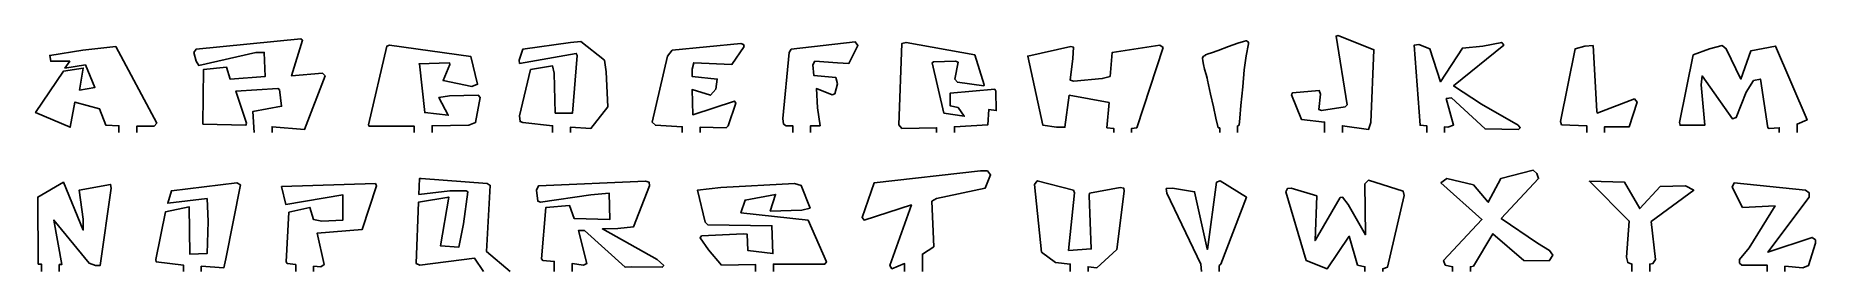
# Model space of a CAD drawing. Extents: x 7864 to 9100, y 512 to 676.
import ezdxf

# ---------------------------------------------------------------- set-up
doc = ezdxf.new("R2010")
doc.units = 0
doc.header["$LTSCALE"] = 36.40026
doc.header["$MEASUREMENT"] = 0

msp = doc.modelspace()

# ---------------------------------------------------------------- linework, layer by layer
at = {"linetype": 'Continuous'}
for points in [[(7922.152586, 608.248345), (7922.152586, 612.980378), (7913.052521, 613.344381), (7908.68449, 624.628462), (7891.576368, 629.360495), (7888.300345, 611.888371), (7864.276173, 622.080443), (7883.568311, 650.836649), (7897.40041, 653.020664), (7894.852391, 637.732555), (7905.408467, 639.552568), (7898.85642, 655.20468), (7884.660319, 653.020664), (7887.936342, 657.752698), (7874.832248, 657.752698), (7874.104243, 661.756727), (7897.036407, 665.396753), (7919.968571, 667.944771), (7948.360774, 614.800391), (7946.540761, 612.616376), (7934.528675, 612.616376), (7934.528675, 608.248345)], [(8016.065257, 608.248345), (8014.973249, 622.808449), (8034.993392, 626.448475), (8033.537382, 638.096558), (8032.445374, 638.824563), (8003.325166, 637.00455), (8010.605218, 614.800391), (8010.241216, 613.344381), (7980.393002, 614.072386), (7980.757005, 651.928657), (7996.773119, 653.74867), (7999.321138, 645.37661), (8023.709312, 647.196623), (8022.981307, 663.940742), (8017.157265, 663.940742), (7977.480982, 654.840677), (7975.660969, 657.752698), (7974.204958, 663.940742), (7975.660969, 666.124758), (8048.461489, 673.40481), (8049.553496, 672.312802), (8041.909442, 647.560625), (8063.385595, 649.380638), (8065.205608, 647.560625), (8051.009507, 610.43236), (8028.441346, 612.252373), (8028.441346, 608.248345)], [(8127.08605, 608.248345), (8127.08605, 612.616376), (8095.781827, 612.616376), (8095.417824, 613.708384), (8108.157915, 668.308774), (8109.977928, 669.036779), (8166.398331, 661.028722), (8171.130365, 641.736584), (8167.126336, 640.280573), (8147.106193, 644.284602), (8151.838227, 655.568683), (8151.474224, 656.66069), (8130.362074, 655.932685), (8130.726076, 655.932685), (8134.366102, 622.080443), (8150.746219, 620.26043), (8144.194172, 632.636519), (8151.474224, 633.728527), (8171.494367, 634.092529), (8172.950378, 632.636519), (8169.674354, 615.164394), (8164.942321, 613.344381), (8139.462139, 612.980378), (8139.462139, 608.248345)], [(8223.182737, 608.248345), (8223.182737, 612.980378), (8202.434588, 615.164394), (8200.614575, 615.892399), (8200.250573, 619.896428), (8207.894627, 651.928657), (8223.182737, 654.476675), (8224.274744, 649.380638), (8225.00275, 621.716441), (8237.014835, 621.716441), (8240.290859, 661.756727), (8239.562854, 663.212737), (8200.250573, 656.296688), (8199.88657, 658.480703), (8202.434588, 666.124758), (8235.558825, 670.856792), (8242.838877, 671.584797), (8259.218994, 658.480703), (8260.311002, 650.472646), (8261.40301, 626.084472), (8249.754926, 611.160365), (8235.558825, 611.888371), (8235.558825, 608.248345)], [(8313.091379, 608.248345), (8313.091379, 612.252373), (8294.527246, 613.344381), (8292.343231, 615.528397), (8302.899306, 661.392724), (8306.175329, 665.396753), (8353.85967, 670.128787), (8355.679683, 669.400781), (8356.043686, 667.944771), (8347.671626, 655.568683), (8321.099436, 656.66069), (8320.007428, 652.292659), (8320.007428, 647.196623), (8337.479553, 645.37661), (8336.387545, 638.46056), (8332.747519, 634.092529), (8320.007428, 638.096558), (8320.371431, 620.624433), (8349.491639, 630.088501), (8350.219644, 628.63249), (8345.123608, 612.980378), (8343.667597, 611.524368), (8325.467467, 611.888371), (8325.467467, 608.248345)], [(8389.895927, 608.248345), (8389.895927, 612.980378), (8385.163894, 612.980378), (8383.343881, 614.072386), (8382.979878, 618.076415), (8387.347909, 663.940742), (8388.80392, 666.124758), (8433.212237, 671.220794), (8435.03225, 668.672776), (8428.844206, 656.296688), (8420.836148, 656.66069), (8405.184037, 657.752698), (8403.728026, 655.20468), (8404.456031, 647.924628), (8419.744141, 646.468618), (8420.836148, 642.100586), (8419.016135, 635.184537), (8417.196122, 634.456532), (8406.276044, 638.824563), (8407.00405, 625.356467), (8408.824063, 612.980378), (8402.272016, 612.980378), (8402.272016, 608.248345)], [(8489.63264, 608.248345), (8489.63264, 611.524368), (8465.608468, 611.160365), (8463.424453, 613.708384), (8465.608468, 670.128787), (8468.520489, 670.856792), (8516.20483, 662.120729), (8522.756876, 641.372581), (8522.392874, 640.644576), (8504.192744, 643.192594), (8502.372731, 645.37661), (8504.556746, 657.024693), (8502.736733, 657.752698), (8487.448624, 657.388696), (8486.720619, 656.66069), (8494.728676, 621.716441), (8508.924778, 619.532425), (8504.556746, 625.720469), (8499.096707, 626.812477), (8499.096707, 635.54854), (8530.036928, 638.46056), (8530.764934, 637.00455), (8531.128936, 623.536454), (8526.0329, 624.264459), (8525.304895, 613.708384), (8502.008728, 612.252373), (8502.008728, 608.248345)], [(8612.665519, 608.248345), (8612.665519, 611.160365), (8607.933485, 611.524368), (8609.389495, 628.996493), (8581.725298, 634.092529), (8578.813277, 611.888371), (8572.989235, 611.888371), (8563.525168, 613.344381), (8552.969092, 661.392724), (8582.817305, 667.944771), (8584.637318, 667.580768), (8584.273316, 659.572711), (8582.453303, 644.648605), (8585.001321, 643.920599), (8604.657461, 645.740612), (8610.1175, 647.196623), (8611.573511, 663.940742), (8644.697747, 669.036779), (8646.881763, 667.216766), (8628.681633, 611.524368), (8625.041607, 611.160365), (8625.041607, 608.248345)], [(8678.185987, 662.848735), (8680.491336, 663.603703), (8685.22337, 665.248455), (8692.382088, 667.944771)], [(8692.382088, 667.944771), (8698.731911, 670.277084), (8702.65505, 671.557834), (8704.394174, 671.9488)], [(8706.214187, 669.764784), (8704.52899, 661.621911), (8703.16735, 651.69947), (8702.210158, 639.916571)], [(8704.394174, 671.9488), (8704.852547, 671.840947), (8705.391811, 671.571315), (8705.850184, 671.220794)], [(8705.850184, 671.220794), (8706.106334, 670.600642), (8706.200705, 670.142268), (8706.214187, 669.764784)], [(8758.994564, 608.248345), (8758.994564, 615.528397), (8742.978449, 617.34841), (8736.0624, 634.456532), (8736.790405, 635.912542), (8755.354538, 637.368553), (8756.082543, 634.820534), (8754.990535, 624.264459), (8756.810548, 623.536454), (8773.190665, 626.084472), (8774.646676, 627.540482), (8767.002621, 675.224823), (8768.458631, 675.588826), (8793.210808, 665.760755), (8791.026793, 615.164394), (8789.570782, 610.43236), (8771.370652, 612.980378), (8771.370652, 608.248345)], [(8829.975071, 608.248345), (8829.975071, 612.980378), (8825.243037, 613.344381), (8821.239008, 669.036779), (8824.515032, 669.400781), (8832.159086, 666.488761), (8839.439138, 643.556597), (8854.727248, 666.852763), (8868.923349, 668.308774), (8882.027443, 670.856792), (8883.483453, 669.036779), (8848.539203, 640.644576), (8867.831341, 627.904485), (8893.311523, 613.344381), (8894.767534, 611.524368), (8893.675526, 610.43236), (8870.379359, 610.796363), (8847.083193, 632.272516), (8843.443167, 631.908514), (8848.539203, 613.344381), (8844.535175, 611.888371), (8842.351159, 612.252373), (8842.351159, 608.248345)], [(8940.995864, 608.248345), (8940.995864, 612.980378), (8923.523739, 613.708384), (8922.795734, 615.892399), (8932.987807, 666.488761), (8939.539853, 668.308774), (8945.363895, 668.672776), (8947.911913, 623.172451), (8948.275916, 621.716441), (8974.1201, 631.544511), (8975.940113, 629.360495), (8970.480074, 612.252373), (8953.371952, 612.252373), (8953.371952, 608.248345)], [(9074.584818, 608.248345), (9074.584818, 611.524368), (9067.668769, 611.160365), (9066.576761, 611.524368), (9061.480724, 645.37661), (9056.748691, 644.284602), (9051.652654, 636.276545), (9044.736605, 618.80442), (9042.188587, 617.712412), (9021.076436, 647.560625), (9020.348431, 641.372581), (9022.896449, 613.344381), (9005.788327, 613.344381), (9005.424324, 615.164394), (9014.888392, 662.120729), (9026.172472, 666.488761), (9034.908535, 668.672776), (9037.820555, 666.488761), (9048.012628, 645.37661), (9054.928678, 665.03275), (9072.0368, 668.308774), (9093.876956, 616.984407), (9086.960906, 614.072386), (9086.960906, 608.248345)], [(8674.181958, 659.936714), (8674.411145, 660.651237), (8675.044779, 661.284872), (8676.001971, 661.756727)], [(8675.637968, 652.292659), (8674.936926, 655.568683), (8674.397663, 658.116701), (8674.181958, 659.936714)], [(8676.001971, 661.756727), (8676.325529, 662.120729), (8677.134424, 662.484732), (8678.185987, 662.848735)], [(8677.821984, 644.648605), (8677.579316, 645.983281), (8676.85131, 648.531299), (8675.637968, 652.292659)], [(8685.102036, 611.524368), (8683.606213, 618.286854), (8681.871513, 626.038972), (8679.932062, 634.814847), (8677.821984, 644.648605)], [(8702.210158, 639.916571), (8700.983335, 627.041664), (8700.160958, 618.211231), (8699.66214, 613.344381)], [(8686.194044, 611.524368), (8685.830041, 611.524368), (8685.466039, 611.524368), (8685.102036, 611.524368)], [(8686.194044, 608.248345), (8686.194044, 608.693237), (8686.194044, 609.866134), (8686.194044, 611.524368)], [(8699.66214, 613.344381), (8699.298137, 613.088231), (8698.934135, 612.99386), (8698.570132, 612.980378)], [(8698.570132, 612.980378), (8698.570132, 610.782881), (8698.570132, 608.989831), (8698.570132, 608.248345)], [(8467.428481, 511.787656), (8467.428481, 517.247695), (8458.692419, 513.607669), (8457.236408, 515.791684), (8472.160515, 558.015986), (8439.400281, 547.45991), (8437.944271, 549.279923), (8446.31633, 573.304095), (8520.208858, 581.676155), (8524.940892, 581.676155), (8527.124908, 578.764134), (8523.484882, 569.664069), (8489.63264, 562.384017), (8486.356616, 560.564004), (8487.812627, 528.895778), (8479.80457, 523.799741), (8479.80457, 511.787656)], [(8847.811198, 511.787656), (8847.811198, 515.063679), (8842.715162, 516.155687), (8841.623154, 519.43171), (8868.195344, 547.823913), (8839.803141, 573.304095), (8843.80717, 576.216116), (8862.371302, 571.848085), (8872.563375, 559.835999), (8881.299437, 576.216116), (8903.867599, 582.040157), (8906.415617, 579.856142), (8907.507625, 576.216116), (8881.66344, 548.551918), (8906.779619, 531.443796), (8915.151679, 526.34776), (8917.335695, 523.071736), (8914.787677, 519.067708), (8897.315552, 519.43171), (8875.839398, 537.995843), (8862.371302, 515.427682), (8860.187287, 515.063679), (8860.187287, 511.787656)], [(7868.280202, 511.787656), (7868.280202, 516.883692), (7866.096186, 516.883692), (7865.732183, 563.476025), (7883.568311, 573.668098), (7897.40041, 540.543861), (7897.40041, 548.187916), (7894.488389, 568.208059), (7916.328545, 572.212087), (7916.692547, 569.664069), (7909.048493, 515.791684), (7905.772469, 515.791684), (7901.404438, 517.611697), (7877.016264, 547.45991), (7882.476303, 516.519689), (7880.65629, 516.519689), (7880.65629, 511.787656)], [(7966.924906, 511.787656), (7966.924906, 516.155687), (7947.996771, 518.339702), (7947.632768, 520.159715), (7954.548818, 553.283952), (7970.928935, 556.559975), (7971.292937, 523.799741), (7983.305023, 524.163744), (7984.033028, 546.367903), (7983.305023, 562.384017), (7956.004828, 559.107994), (7958.552846, 567.844056), (8004.053171, 573.304095), (8006.60119, 571.848085), (7996.409117, 520.523718), (7994.953106, 514.335674), (7979.300995, 515.427682), (7979.300995, 511.787656)], [(8044.821463, 511.787656), (8044.821463, 516.519689), (8038.997421, 517.247695), (8038.269416, 518.339702), (8040.089429, 552.919949), (8054.649533, 556.195973), (8057.197551, 547.823913), (8063.021593, 546.731905), (8077.581697, 547.45991), (8077.581697, 564.932035), (8037.905413, 558.379988), (8034.993392, 570.756077), (8100.149858, 572.940092), (8100.877863, 571.120079), (8091.049793, 540.907864), (8059.745569, 538.359845), (8064.477603, 516.519689), (8062.293587, 515.063679), (8057.197551, 515.427682), (8057.197551, 511.787656)], [(8193.698526, 511.787656), (8177.318409, 525.619754), (8179.866427, 571.484082), (8177.682412, 572.940092), (8131.818084, 576.216116), (8130.726076, 576.216116), (8130.362074, 565.296038), (8151.838227, 567.844056), (8163.122308, 567.844056), (8164.214315, 567.116051), (8161.302295, 544.911892), (8158.026271, 528.531775), (8145.28618, 529.623783), (8151.110222, 563.476025), (8129.998071, 559.835999), (8128.542061, 517.247695), (8131.090079, 516.155687), (8168.946349, 520.887721), (8175.134393, 511.787656)], [(8224.274744, 511.787656), (8224.274744, 518.703705), (8216.266687, 519.43171), (8215.538682, 520.523718), (8218.450703, 556.195973), (8234.83082, 557.651983), (8238.106843, 548.551918), (8262.85902, 547.823913), (8262.495017, 566.024043), (8249.754926, 564.932035), (8214.810677, 559.835999), (8212.990664, 560.564004), (8211.898656, 568.208059), (8213.354666, 571.120079), (8287.611197, 574.396103), (8290.159215, 573.668098), (8290.523218, 571.120079), (8279.239137, 542.727877), (8268.319059, 541.635869), (8257.762984, 541.271866), (8295.619254, 520.159715), (8300.351288, 515.791684), (8299.25928, 514.699676), (8278.147129, 515.063679), (8273.415095, 514.699676), (8245.386895, 540.179858), (8241.018864, 540.179858), (8246.842906, 517.247695), (8244.65889, 516.155687), (8236.650833, 517.247695), (8236.650833, 511.787656)], [(8364.051743, 511.787656), (8364.051743, 516.519689), (8340.391574, 516.155687), (8331.291509, 526.711762), (8325.467467, 535.083822), (8326.559475, 536.539832), (8355.679683, 537.995843), (8358.227701, 537.63184), (8358.591704, 526.34776), (8376.063829, 524.163744), (8375.335823, 543.455882), (8330.927506, 544.183887), (8329.107493, 546.0039), (8323.647454, 568.208059), (8340.027571, 570.028072), (8390.987935, 572.940092), (8395.719969, 571.484082), (8401.908013, 555.83197), (8396.083972, 554.37596), (8374.243816, 553.647955), (8377.883842, 565.296038), (8356.771691, 561.292009), (8353.85967, 552.555947), (8400.452003, 547.45991), (8413.192094, 518.339702), (8412.100086, 516.883692), (8376.427831, 516.883692), (8376.427831, 511.787656)], [(8582.453303, 511.787656), (8582.453303, 516.883692), (8572.26123, 517.9757), (8562.43316, 525.255752), (8557.701126, 572.212087), (8559.521139, 574.760105), (8584.637318, 568.208059), (8585.365324, 566.388046), (8581.361295, 526.34776), (8597.013407, 527.439767), (8595.557396, 564.568033), (8595.921399, 566.024043), (8617.03355, 570.028072), (8619.581568, 569.664069), (8619.945571, 567.480053), (8614.849534, 527.075765), (8601.017435, 514.335674), (8594.829391, 515.063679), (8594.829391, 511.787656)], [(8673.453953, 511.787656), (8673.08995, 516.883692), (8649.429781, 566.024043), (8649.065779, 569.300066), (8653.43381, 569.664069), (8668.721919, 567.116051), (8677.457981, 527.439767), (8677.821984, 527.075765), (8684.010028, 573.668098), (8686.558046, 574.760105), (8704.758176, 563.476025), (8686.922049, 516.883692), (8685.830041, 515.791684), (8685.830041, 511.787656)], [(8787.022764, 511.787656), (8787.022764, 515.063679), (8781.926728, 516.155687), (8776.102686, 536.17583), (8760.814577, 513.607669), (8746.254473, 519.43171), (8732.058371, 567.116051), (8733.150379, 569.300066), (8735.698397, 569.664069), (8753.534525, 564.20403), (8752.442517, 533.263809), (8769.914642, 563.112022), (8771.370652, 563.476025), (8775.374681, 558.379988), (8787.386767, 537.267838), (8787.022764, 572.57609), (8789.570782, 575.124108), (8813.594954, 567.480053), (8814.322959, 564.568033), (8802.674876, 514.699676), (8799.398852, 513.607669), (8799.398852, 511.787656)], [(8972.300087, 511.787656), (8972.300087, 516.883692), (8969.388067, 517.9757), (8968.660061, 521.615726), (8970.480074, 546.731905), (8942.815877, 574.396103), (8967.204051, 573.668098), (8977.760126, 555.467968), (8991.956228, 570.756077), (9009.428353, 571.120079), (9015.252394, 568.208059), (8985.768184, 546.367903), (8988.680204, 520.159715), (8986.860191, 517.247695), (8984.676176, 516.883692), (8984.676176, 511.787656)], [(9066.212758, 511.787656), (9066.212758, 516.155687), (9048.740633, 516.155687), (9046.92062, 517.611697), (9046.92062, 520.159715), (9053.83667, 528.167773), (9071.672797, 557.287981), (9049.104636, 556.195973), (9041.824584, 570.392074), (9043.280594, 573.304095), (9092.784948, 568.208059), (9095.332966, 566.388046), (9095.332966, 563.476025), (9066.576761, 525.255752), (9097.516982, 535.447825), (9099.700997, 533.627812), (9099.700997, 531.443796), (9094.968964, 515.791684), (9090.964935, 514.335674), (9078.588847, 515.427682), (9078.588847, 511.787656)]]:
    msp.add_lwpolyline(points, dxfattribs=at)

doc.saveas('drawing.dxf')
